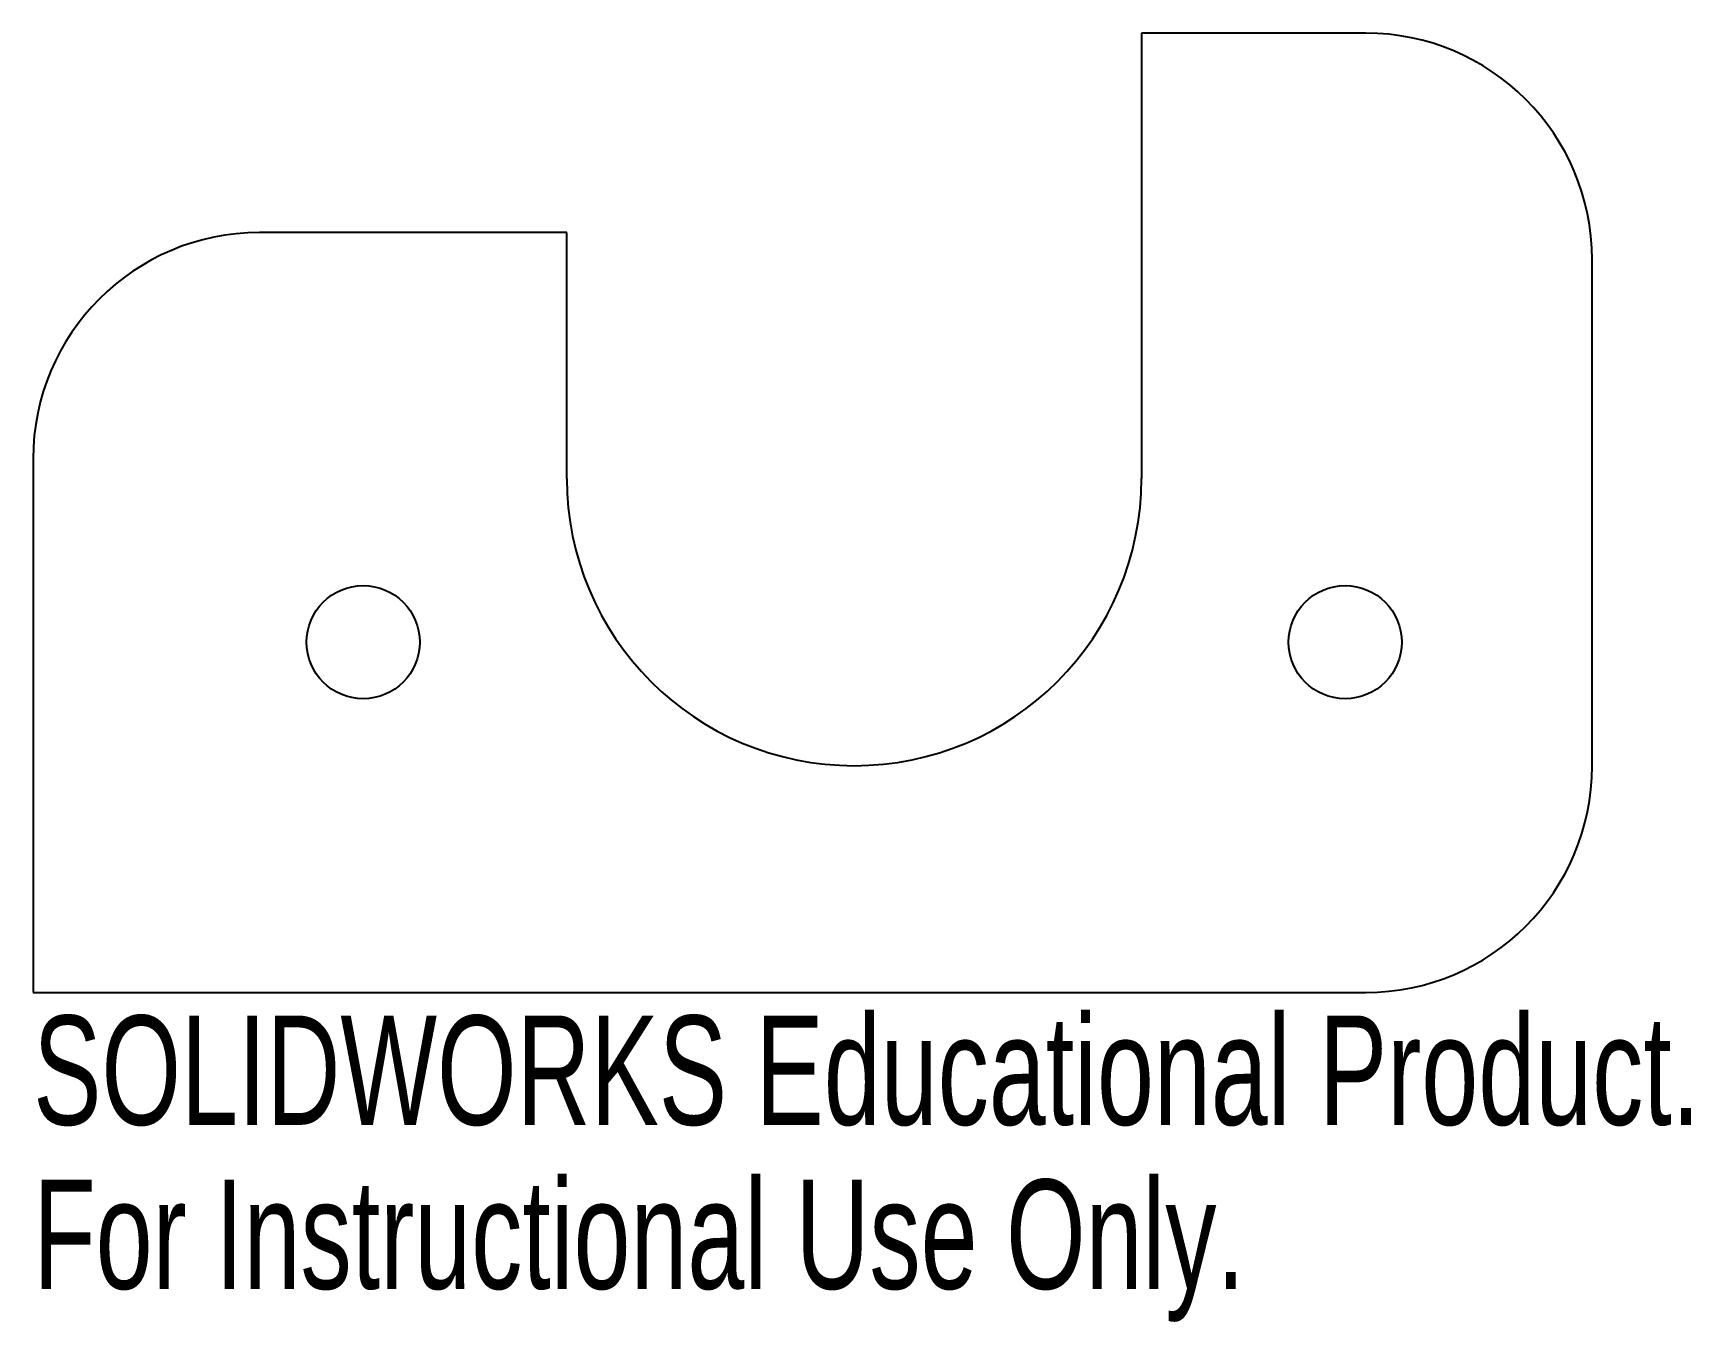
# Model space of a CAD drawing. Header units: millimetres. Extents: x -1301.5 to -1228.2, y 149.9 to 206.9.
import ezdxf

# ---------------------------------------------------------------- set-up
doc = ezdxf.new("R2010")
doc.units = ezdxf.units.MM
doc.styles.add('SLDTEXTSTYLE0', font='TXT', dxfattribs={"width": 0.7})

msp = doc.modelspace()

# ---------------------------------------------------------------- linework, layer by layer
at = {"color": 7, "linetype": 'Continuous', "lineweight": 25}
for p, q in [((-1242.604, 206.874), (-1252.516, 206.874)), ((-1252.516, 206.874), (-1252.516, 187.188)), ((-1277.916, 198.056), (-1291.503, 198.056)), ((-1277.916, 187.188), (-1277.916, 198.056)), ((-1232.604, 174.461), (-1232.604, 196.874)), ((-1301.503, 188.056), (-1301.503, 164.461)), ((-1301.503, 164.461), (-1242.604, 164.461))]:
    msp.add_line(p, q, dxfattribs=at)
for centre in [(-1286.916, 179.947), (-1243.516, 179.947)]:
    msp.add_circle(centre, 2.5, dxfattribs=at)
for centre, radius, start, end in [((-1242.604, 196.874), 10, 0, 90), ((-1291.503, 188.056), 10, 90, 180), ((-1265.216, 187.188), 12.7, 180, 0), ((-1242.604, 174.461), 10, 270, 0)]:
    msp.add_arc(centre, radius, start, end, dxfattribs=at)

# ---------------------------------------------------------------- texts
at = {"color": 7, "linetype": 'Continuous', "char_height": 4.83362, "attachment_point": 1, "style": 'SLDTEXTSTYLE0'}
for s, insert in [('SOLIDWORKS Educational Product.', (-1301.503, 163.442)), ('For Instructional Use Only.', (-1301.503, 156.191))]:
    msp.add_mtext(s, dxfattribs=dict(at, insert=insert))

doc.saveas('drawing.dxf')
